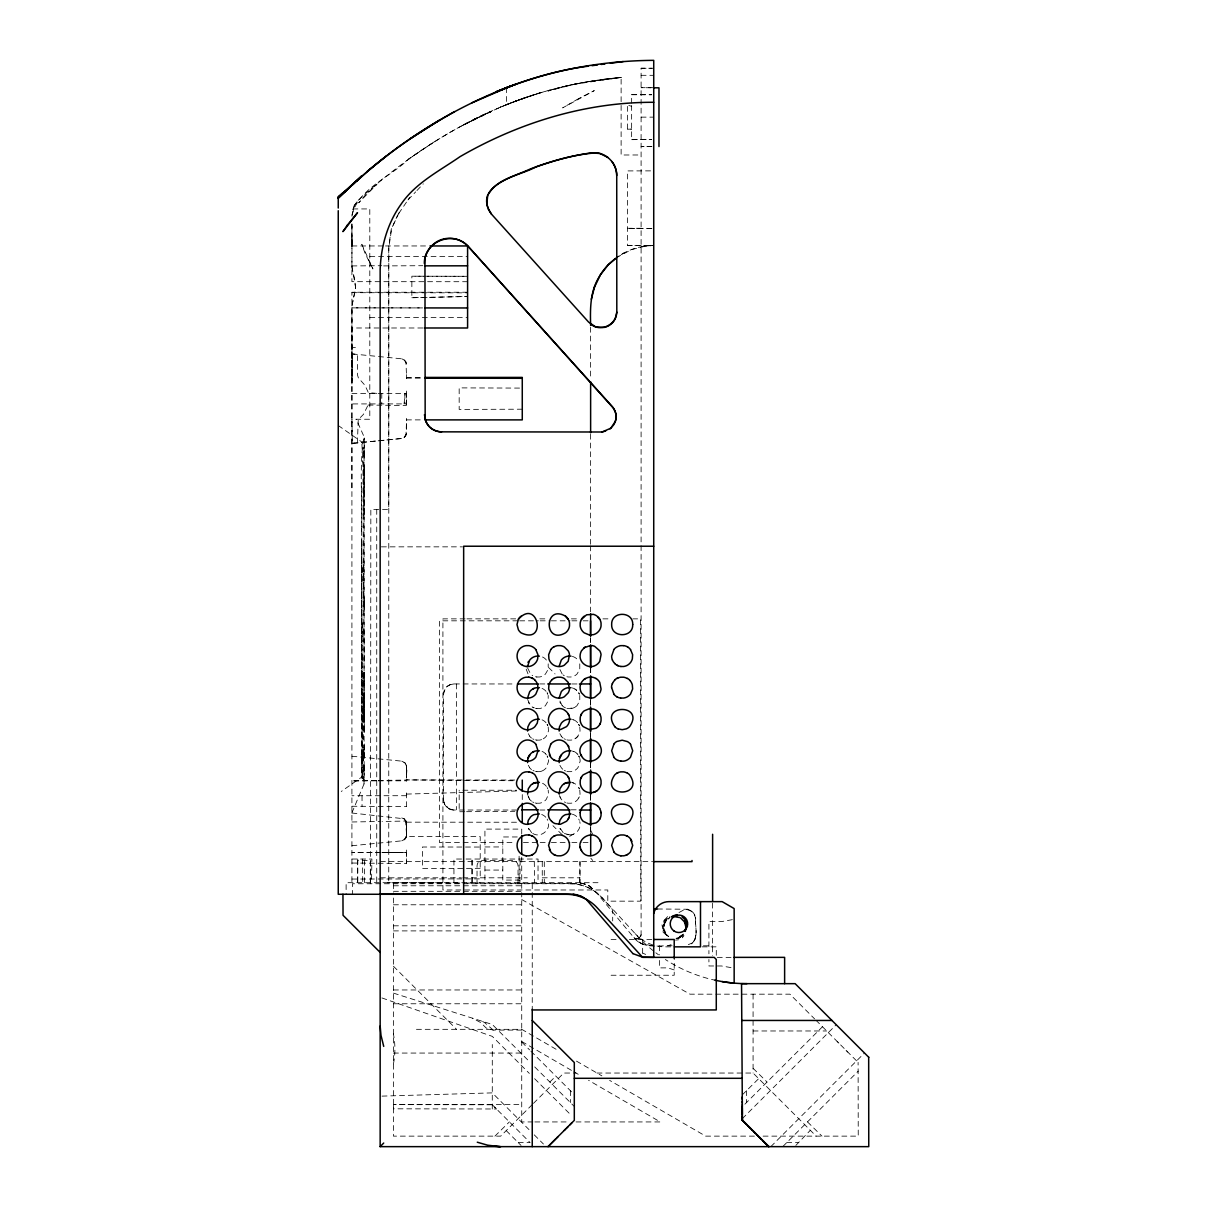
<?xml version="1.0" encoding="UTF-8"?>
<svg xmlns="http://www.w3.org/2000/svg" width="1207" height="1207" viewBox="0 0 1207 1207"><rect width="100%" height="100%" fill="white"/><g stroke="black" fill="none" stroke-linecap="round" stroke-linejoin="round"><path stroke-width="0.75" stroke-dasharray="5 3.75" d="M467.592 281.714L351.916 281.669L351.931 222.963M351.916 224.11L351.916 247.088M351.916 487.734L351.946 347.435L355.446 347.435M351.916 245.277L351.916 223.929M351.946 216.249L354.345 205.446L358.087 200.332C410.606 152.64 472.043 113.232 540.374 92.788L515.434 101.192C549.366 88.518 585.018 80.447 621.122 77.474L621.122 154.994L641.098 154.979M357.408 442.863L358.238 419.674L363.488 414.348L368.06 405.054L370.157 403.907M364.529 882.694L364.469 859.037M351.916 845.73L401.75 840.841L404.42 839.71L406.442 836.24L406.487 821.047L382.031 821.469M406.487 835.802L404.42 839.71L406.487 835.802L406.487 820.79M471.801 882.694L471.801 859.037M472.314 882.694L472.314 859.037M351.931 383.992L351.931 305.959L355.567 288.564L354.798 279.707L351.931 267.758L351.991 237.236L351.916 245.67M361.617 531.382C362.417 502.067 359.46 469.614 363.171 441.656L364.046 436.723L356.261 419.251M363.458 564.529L363.232 597.721M363.971 700.754L364.031 722.042L364.031 672.465L364.031 722.042L363.76 693.256L364.031 722.042L364.031 711.798M393.452 1104.616L393.437 1108.811L496.53 1108.992L492.29 1104.782L393.437 1104.616L521.726 1104.586M351.916 417.848L352.308 443.361L401.75 438.488L405.959 435.471L406.487 422.42M406.487 393.135L406.487 404.164M492.275 1108.992L492.29 1044.508M351.916 393.391L406.472 393.391L406.442 403.907L351.916 403.923M406.442 836.24L406.487 824.894M453.938 882.694L453.938 859.037L464.65 859.037M351.916 812.839L364.031 783.947L364.318 780.869L363.533 778.606L361.949 778.047L361.693 759.807L363.277 585.108L362.975 466.521L361.859 442.728L363.971 441.174L361.859 442.728M579.662 882.694L579.873 861.662M364.107 732.151L364.076 447.103L364.001 453.621M362.13 581.216L362.387 566.898M362.191 776.674L361.768 537.9M370.519 882.694L370.836 509.384L388.745 509.384L388.745 248.129L391.732 228.198M364.001 685.757L364.031 450.151L364.137 459.158M364.288 743.98L364.031 783.947L364.182 780.929L362.885 778.56M364.076 456.985L364.273 437.99L364.333 446.711L363.337 449.019M364.348 723.944L364.031 731.714L363.79 716.158M363.533 778.606L361.979 776.659L361.994 778.108M351.916 380.114L352.308 353.938L401.75 358.811L405.929 361.678L406.487 374.97M362.854 687.145L363.201 671.952M362.236 774.879L361.783 764.574M363.111 526.871L363.171 526.026M663.865 923.129L664.484 920.579L669.659 916.807M362.251 761.466L363.337 749.834L364.318 780.869L361.904 776.901L361.361 482.8M665.947 934.052L668.753 936.662L667.878 936.029A10.199 10.199 0 0 1 666.475 934.701L663.744 928.213A9.641 9.641 0 0 1 663.744 926.569L664.801 922.601L668.301 918.436M362.658 695.79L362.809 694.447M404.043 403.907L405.205 393.391M406.487 795.715L351.916 795.73M351.931 305.869L355.612 287.447L351.916 266.189M516.732 810.018L453.213 810.018C447.903 809.822 443.512 804.828 443.407 799.622L443.407 694.463C443.422 688.865 448.235 683.871 453.907 683.947L514.167 683.962M351.916 215.102C358.494 188.594 390.178 177.278 408.388 159.279C434.475 140.781 462.04 124.185 491.415 111.482L462.779 125.407L475.437 118.784M657.468 908.992L687.568 909.248A10.607 10.607 0 0 1 695.579 917.456C694.523 925.829 699.411 937.733 691.324 943.874M640.857 935.968L638.367 938.503L633.675 937.341C635.983 940.389 641.204 938.307 641.098 934.64L641.098 68.241L653.726 68.241M393.437 1063.85L393.829 1061.828A71.485 71.485 0 0 0 394.417 1057.739A78.214 78.214 0 0 0 393.407 1033.886M695.79 935.274L694.885 939.544L692.516 942.893L688.322 944.628M362.055 778.108L362.417 776.599L341.249 791.475M663.744 926.569L665.63 921.167L669.84 917.501L666.475 920.081M406.457 433.6L404.194 437.522M362.402 763.292L363.579 758.962L363.066 744.704M640.54 936.753L641.098 934.64M354.345 205.446L352.987 209.852L354.345 205.446L358.087 200.332M443.407 694.463L445.262 688.684L447.45 686.18M566.883 802.957A10.818 10.818 0 0 0 568.241 803.228L570.986 803.228A10.818 10.818 0 0 0 574.879 801.916A10.607 10.607 0 0 0 577.957 799.2L580.054 794.176L579.767 790.072M664.122 924.411L664.574 923.099L663.744 928.213M676.131 938.669L678.681 938.397L683.207 935.138L682.257 937.839L685.365 933.977M392.471 226.554L397.722 214.982M362.477 443.21L363.171 441.656M663.714 924.275L662.356 926.931L663.05 932.151L668.135 936.617M663.05 932.151L663.729 926.976L663.79 928.756M578.726 798.053L579.33 796.831M399.079 212.734L391.204 229.511L388.82 246.092L388.745 882.694M664.936 922.359L665.781 920.941M566.883 739.846A10.259 10.259 0 0 0 568.241 740.117L570.986 740.117A10.259 10.259 0 0 0 574.879 738.805A10.607 10.607 0 0 0 577.957 736.089L580.054 731.065L579.767 726.961M398.717 213.518L409.656 197.465M666.279 920.277L664.695 922.842A12.915 12.915 0 0 1 665.479 921.394M692.139 943.24C698.974 936.557 694.749 925.784 695.579 917.456M683.569 934.067L676.267 938.322L677.218 938.156M683.026 934.701L681.427 936.194A11.165 11.165 0 0 1 678.259 937.854L676.267 938.322M667.622 916.611L663.081 921.409L664.363 922.073M407.966 199.924L415.661 191.883M416.943 190.54L423.34 183.841M532.242 1104.586L500.694 1136.134L393.437 1136.134L393.437 892.818M533.479 1103.364L563.79 1073.038L576.056 1073.038M742.245 1094.915L758.69 1078.636M744.885 1104.179L822.48 1026.75M742.245 1118.708L836.225 1024.728M770.82 1146.65L864.484 1052.987M782.724 1146.65L858.237 1071.122M795.851 1145.413L810.335 1130.295M494.93 1136.134L509.399 1121.891M549.849 1082.03L555.839 1076.131M683.207 935.138L678.681 938.397M667.38 918.406L663.081 921.409L664.484 920.579M614.966 258.856C623.883 251.841 634.731 247.329 646.001 246.002L631.442 249.638L617.154 257.272L623.989 252.882M408.388 159.279L434.233 141.853M682.257 935.485L678.078 937.914L679.043 937.567M447.058 686.496L450.618 684.49M678.983 912.537L685.531 909.007L691.732 911.225M401.75 840.841L405.13 839.046M491.415 111.482L461.285 126.026L484.037 114.439L507.076 104.406M473.204 119.689L487.04 113.02M506.155 104.783L517.365 100.468L500.12 107.257L525.905 97.435M506.502 87.704L506.502 104.647L507.574 104.209M506.518 104.632L527.127 97.013L511.225 102.776M667.909 945.79L671.062 944.643M539.574 93.03L515.042 101.328C549.11 88.594 584.867 80.522 621.122 77.474L585.018 82.197L567.954 85.561M636.889 938.85L638.85 938.307M566.189 85.969L547.993 91.008L576.524 83.751M566.883 708.298A10.259 10.259 0 0 0 568.241 708.554L573.642 707.845A10.591 10.591 0 0 0 577.052 705.567L579.767 700.845L579.767 695.413M569.613 836.36L573.446 834.143A10.003 10.003 0 0 1 569.613 834.867L564.348 833.464M450.136 684.656L453.907 683.947M732.347 919.659L721.53 921.605L708.916 921.605L708.916 953.802M573.28 84.415L621.122 77.474L610.848 78.546M603.44 79.345L612.356 78.304M352.308 443.361L354.737 443.12M675.573 940.102L678.515 939.8M641.415 246.635L653.726 245.428L627.429 245.368L627.429 170.911L653.726 170.866M352.791 443.316L376.373 440.993M378.183 440.811L401.75 438.488L405.084 436.723L406.382 434.022L406.487 418.346M646.032 246.002L653.726 245.428M569.613 834.867C576.267 835.093 581.714 828.002 579.767 821.635M406.487 794.085L516.671 790.962M382.031 1096.122L492.29 1092.878L528.998 1129.601M627.429 129.224L631.638 129.104L627.429 129.224L627.429 105.492M411.859 297.737L467.592 296.484L411.859 297.737L411.859 276.207L467.592 276.297L411.859 276.207M351.916 821.982L380.145 821.499M376.373 780.507L351.916 780.884L376.373 780.854M378.259 780.476L406.487 780.039M631.638 105.492L631.638 139.65L651.689 139.409M464.74 811.707L459.173 811.753L459.173 790.223M466.596 811.692L514.846 811.3M631.638 139.65L651.689 139.544M522.269 409.203L459.173 409.414L459.173 387.885L522.269 388.096M480.205 868.316L422.375 868.542L422.375 847.012L480.205 847.042M378.259 780.854L406.487 780.808M351.916 879.043L480.205 878.877L480.205 836.572L406.487 836.632M641.098 75.317L653.726 75.317M653.726 87.689L641.098 87.689L651.825 87.779M631.638 94.734L651.689 94.734L631.638 94.614L631.638 104.089M641.098 117.139L653.726 117.139M352.866 208.932L369.795 208.932L369.795 419.251L351.916 419.251M627.429 228.274L641.098 228.274M627.429 245.428L651.84 245.428M351.916 245.956L384.837 245.956M385.501 245.956L426.539 245.956M369.795 256.472L467.592 256.472M351.916 265.932L381.759 265.691M383.63 265.902L422.812 265.706M467.592 292.23L351.916 292.245L351.916 882.694M369.795 317.471L467.592 317.471M422.812 327.987L351.916 327.987L352.037 378.183L351.916 307.876L422.812 307.921L351.916 307.876M406.487 377.444L423.295 377.429M406.487 419.885L423.295 419.885M381.382 546.846L462.447 546.846M465.072 618.859L442.909 618.859L442.909 889.981L607.8 889.981L607.8 901.161L640.796 901.161L640.434 618.859L632.921 618.859M466.928 618.859L518.663 618.859M539.816 618.859L546.756 618.859M571.379 618.859L578.319 618.859M602.942 618.859L609.882 618.859M517.818 620.82L439.529 620.82L439.529 842.622L514.091 842.622M519.689 620.82L538.322 620.82M540.193 620.82L549.502 620.82M551.373 620.82L570.021 620.82M571.877 620.82L581.201 620.82M583.056 620.82L590.525 620.82M539.785 683.931L547.058 683.962M571.982 683.962L577.881 683.962M351.916 806.246L406.487 806.608M539.846 810.018L546.243 810.018M571.152 809.806L578.228 809.806M517.29 836.964L502.806 836.964L502.806 880.069L519.101 880.069L521.726 882.664M523.416 842.622L538.322 842.622M540.193 842.622L549.502 842.622M551.373 842.622L570.021 842.622M571.877 842.622L581.201 842.622M583.056 842.622L590.525 842.622M484.927 846.952L502.806 846.952M351.916 859.037L371.892 859.037L371.53 882.694M466.068 859.037L538.035 859.037L538.035 882.694M380.371 861.632L652.61 861.632M351.916 863.035L406.487 863.488L406.487 852.519L382.031 852.459L406.487 852.519L351.916 852.504L401.75 852.519M484.927 870.066L502.806 870.066M380.371 877.806L461.376 877.806M462.794 877.806L527.308 877.806M542.26 877.806L580.114 877.806M597.993 882.694L346.122 882.694L346.122 894.266M442.909 882.709L387.628 882.694L464.861 883.041M519.885 882.694L520.172 859.037M380.778 883.75L352.429 883.75L352.429 894.266M384.339 883.75L570.594 883.75A42.064 42.064 0 0 1 601.629 897.404L611.315 907.996A5.25 5.25 0 0 1 612.688 911.541L612.688 920.926M393.437 885.787L521.726 885.787M393.437 891.309L521.726 891.309L521.726 856.351M393.437 904.782L521.726 904.782M393.437 925.814L521.726 925.814M393.437 930.899L521.726 930.899M611.089 939.484L617.592 939.484M629.315 939.484L651.931 939.484M672.133 945.79C659.882 945.111 643.467 949.426 634.399 938.216L594.432 890.268L587.19 884.686L578.274 882.694M703.409 945.79L712.613 945.79M670.685 946.846L665.087 946.846A40.495 40.495 0 0 1 656.02 945.82M702.248 946.846L716.279 946.846L716.279 957.362M717.275 957.362L732.362 957.362M611.089 975.241L674.215 975.241L674.215 957.362M393.437 989.966L521.726 989.966M393.437 1003.771L521.726 1003.771M416.445 1029.33L521.726 1029.33L557.543 1050.12M521.726 1030.084L492.909 1030.084L486.134 1027.987L480.688 1022.54L472.48 1018.195M753.077 1030.974L826.689 1030.974M393.437 1053.062L521.726 1053.062M597.012 1073.038L753.077 1073.038L816.173 1136.134M532.966 1121.937L521.726 1121.937L521.726 892.652M534.837 1121.937L568.542 1121.937M576.026 1121.937L660.274 1121.937L588.563 1080.295M754.375 1136.134L705.673 1136.134L609.626 1080.371M763.08 1136.134L858.237 1136.134L858.102 1062.386M518.256 1142.637L530.145 1142.637L492.29 1104.782M786.723 1142.637L798.627 1142.637M351.916 292.682L467.592 292.848M406.487 378.153L423.295 378.153M376.72 393.376L368.346 392.592L365.012 385.365L358.343 377.836L357.438 374.683L357.408 354.436L352.308 353.938M514.801 780.039L406.487 779.918L514.801 780.748M462.885 790.223L516.702 790.253M406.487 822.163L516.671 822.239M641.098 68.241L651.916 68.271M466.747 883.041L583.554 883.554L588.563 885.395L594.432 890.268M368.06 405.054L406.487 405.492M652.293 945.76L641.204 943.557L634.399 938.216M536.662 676.991L539.408 676.991A10.259 10.259 0 0 0 542.064 676.297A10.591 10.591 0 0 0 545.473 674.004L548.189 669.297L548.189 663.85M536.662 708.554L539.408 708.554A10.259 10.259 0 0 0 543.286 707.242A10.591 10.591 0 0 0 545.473 705.567L548.189 700.845L548.189 695.413M536.662 740.117L539.408 740.117A10.259 10.259 0 0 0 543.286 738.805M536.662 771.665L539.408 771.665A10.259 10.259 0 0 0 543.286 770.353M536.662 803.228L539.408 803.228A10.818 10.818 0 0 0 543.286 801.916A10.607 10.607 0 0 0 546.379 799.2L548.461 794.176L548.189 790.072M351.916 756.231L401.75 761.149C410.274 763.684 405.28 774.864 406.487 781.246M351.916 813.02L404.043 818.768L406.487 822.963L406.487 837.824M731.004 967.592L721.53 965.977L708.916 965.977L708.916 959.444M566.883 834.52L568.241 834.791M580.326 882.8L587.19 884.686L591.113 887.1M453.5 810.018L448.31 808.494M628.832 105.477L631.638 106.307M393.437 993.12L492.29 1024.471L529.42 1061.602M592.728 860.5L590.872 858.298M674.215 969.945L667.909 967.878L659.49 967.878L659.49 959.595M573.642 783.087L572.344 782.634A10.259 10.259 0 0 1 573.642 783.087A10.591 10.591 0 0 1 577.052 785.365L577.972 786.391M572.344 814.197L573.642 814.634A10.591 10.591 0 0 1 577.052 816.928L577.972 817.954M541.702 814.514L542.064 814.634A10.591 10.591 0 0 1 545.473 816.928L546.379 817.954M381.94 997.948L492.29 1036.375L529.33 1073.415M401.75 817.939L404.164 818.874M687.568 909.248L690.449 910.485L694.357 914.619L695.73 918.663M401.75 358.811L404.843 360.259M450.618 809.595L448.657 808.66L443.799 802.278M532.77 833.464C540.329 838.367 550.98 830.205 548.189 821.635M401.75 761.149L405.13 762.899L406.472 766.083L406.487 777.534L406.412 765.66L404.677 762.462M638.548 942.018L643.075 944.372M521.726 899.532L689.982 994.176L789.891 994.176L814.589 1018.874M576.448 1061.104L601.871 1075.859M521.726 1041.49L572.254 1070.835M573.883 1071.771L580.914 1075.859M362.311 776.75L362.296 775.95M338.247 425.498L362.266 442.305M667.245 935.485L666.475 934.701M405.688 820.398L404.043 818.768M563.201 832.709L559.445 827.082M531.623 832.709L527.866 827.082M562.296 834.867L552.942 825.709M753.077 1068.301L767.033 1082.03M807.483 1121.891L821.952 1136.134M548.506 667.411L555.039 673.928M837.085 1041.369L838.865 1043.135M846.077 1050.362L847.842 1052.127M815.887 1020.171L858.237 1062.522M521.726 1042.018L529.556 1049.849M530.869 1051.161L574.306 1094.598M534.716 1066.913L574.502 1106.683M493.256 1030.084L484.55 1022.525A23.28 23.28 0 0 0 480.175 1020.624M534.626 1078.711L571.665 1115.751M393.437 966.234L456.533 1029.33M534.248 1134.852L543.437 1144.025M506.216 1130.612L521.032 1145.413M562.175 674.004L559.173 667.939M562.175 705.567L559.173 699.502M577.052 753.802L577.972 754.843M545.473 753.802L546.379 754.843M546.379 786.391L545.473 785.365A10.591 10.591 0 0 0 542.064 783.087A10.259 10.259 0 0 1 543.286 783.69M592.728 834.278L590.63 830.28M665.781 933.841L664.288 930.899M561.255 736.089L559.882 733.705M529.677 736.089L528.304 733.705M529.677 767.637L528.304 765.268M527.595 699.502L530.597 705.567A10.591 10.591 0 0 0 533.916 707.845M559.445 795.519L561.255 799.2A10.607 10.607 0 0 0 563.201 801.146M527.866 795.519L529.677 799.2M665.615 933.614L665.057 932.664M363.926 465.389L361.934 457.664M404.647 360.169L406.487 363.805L405.929 361.678M578.726 819.1L579.33 820.322M547.148 787.537L547.752 788.774M547.148 819.1L547.752 820.322M559.882 796.831L560.501 798.053M559.882 828.379L560.501 829.616M528.304 796.831L528.922 798.053M528.304 828.379L528.922 829.616M559.882 702.157L560.501 703.394M559.882 765.268L561.255 767.637A10.607 10.607 0 0 0 563.201 769.583M528.304 702.157L528.922 703.394M527.987 673.838L526.071 668.859M664.122 930.386L664.801 932.181L664.031 930.114L664.152 931.065M443.407 799.638L444.523 804.345M579.767 663.85L579.767 669.297L577.052 674.004A10.591 10.591 0 0 1 574.879 675.679A10.259 10.259 0 0 1 570.986 676.991L568.241 676.991A10.259 10.259 0 0 1 566.883 676.735M548.189 726.961L548.461 731.065L546.379 736.089A10.607 10.607 0 0 1 542.064 739.408M527.595 667.939L530.597 674.004A10.591 10.591 0 0 0 532.679 675.679M661.994 924.818L662.356 926.931M362.628 756.261L361.406 673.25L361.798 541.264M363.579 772.133L363.005 765.63M362.522 655.839L363.201 664.061M363.337 749.834L364.031 758.66L364.122 729.315M363.156 513.548L363.292 515.298M364.318 750.286L364.031 746.605L364.318 757.558M361.632 528.289L361.783 530.295M363.548 776.161L363.669 778.259M361.753 755.914L361.723 761.3M362.538 708.358L363.699 740.147M364.348 606.05L364.031 597.344L364.167 614.589M363.714 469.221L363.895 474.924M362.553 622.887L363.051 639.589M534.279 861.662L534.656 882.694M363.971 629.375L364.333 660.817M404.858 393.391L404.918 403.907M362.583 859.037L362.734 882.694M406.487 833.72L405.552 820.292L406.487 822.963L406.487 834.791M753.077 994.176L753.077 1073.038M746.484 1090.675L746.484 1102.579M712.613 903.168L712.613 955.703M659.49 945.79L659.49 954.888M642.652 939.484L642.652 953.786M590.63 327.293L590.63 378.213M590.63 434.248L590.63 544.961M590.63 545.866L590.63 611.783M590.63 638.096L590.63 641.928M590.691 667.592L590.691 674.849M590.63 700.316L590.63 706.502M590.63 732.332L590.63 738.428M590.63 762.854L590.63 768.482M590.63 794.493L590.63 802.036M590.691 826.448L590.691 832.513M590.525 637.673L590.525 643.376M590.525 667.622L590.525 675.332M590.525 699.472L590.525 707M590.525 733.373L590.525 737.356M590.525 763.518L590.525 767.441M590.525 795.534L590.525 801.267M590.525 827.549L590.525 833.222M580.114 861.662L580.114 882.694M570.383 1090.675L570.383 1102.579M544.297 861.662L544.297 882.694M542.26 861.662L542.26 882.694M532.242 883.75L532.242 1009.942M522.269 794.568L522.269 802.293M521.726 834.022L521.726 829.103L484.927 829.103L484.927 883.75M519.101 856.216L519.101 880.069M518.044 883.75L518.044 865.872A5.25 5.25 0 0 0 512.794 860.621L482.302 860.621A5.25 5.25 0 0 0 477.037 865.872L477.037 883.75M456.367 683.962L456.367 809.806M406.487 374.592L406.487 378.696M406.487 391.053L406.487 405.899M406.487 792.893L406.487 808.479M406.487 850.015L406.487 865.54M393.437 883.75L393.437 891.4M381.774 393.391L381.774 403.907M376.735 509.384L376.735 882.694M370.308 883.75L370.308 860.621L357.679 860.621L357.679 883.75M362.04 795.73L362.04 806.246M357.755 859.037L357.755 882.694M645.67 954.405A42.064 42.064 0 0 1 642.773 953.138M716.4 980.506A149.849 149.849 0 0 1 665.389 959.52M658.479 954.767A149.849 149.849 0 0 1 655.854 952.791M653.545 950.995A149.849 149.849 0 0 1 636.481 935.078L602.384 897.887A43.588 43.588 0 0 0 570.247 883.75M653.062 945.021A40.495 40.495 0 0 1 635.244 933.72M565.57 802.519A10.818 10.818 0 0 1 564.348 801.916M531.502 801.146A10.607 10.607 0 0 1 529.556 799.2M536.496 803.228A10.818 10.818 0 0 1 535.139 802.957M533.826 802.519A10.818 10.818 0 0 1 532.604 801.916M678.259 937.854A10.908 10.908 0 0 1 676.131 938.337M564.257 675.679A10.591 10.591 0 0 1 563.111 674.909M542.064 770.971A10.607 10.607 0 0 0 546.379 767.637L548.566 761.24A10.607 10.607 0 0 0 548.219 758.403M531.502 769.583A10.607 10.607 0 0 1 529.556 767.637M542.064 751.388A10.607 10.607 0 0 1 545.473 753.681M566.883 771.409A10.259 10.259 0 0 0 568.241 771.665L570.986 771.665A10.259 10.259 0 0 0 574.879 770.353A10.607 10.607 0 0 0 577.957 767.637L580.145 761.24A10.607 10.607 0 0 0 579.798 758.403M536.859 771.665A10.259 10.259 0 0 1 535.501 771.409M534.188 770.971A10.259 10.259 0 0 1 532.966 770.353M565.57 770.971A10.607 10.607 0 0 1 564.348 770.353M573.747 751.388A10.607 10.607 0 0 1 577.157 753.681M572.344 751.086A10.259 10.259 0 0 1 573.642 751.523M533.886 739.408A10.607 10.607 0 0 1 532.649 738.805M531.502 738.035A10.607 10.607 0 0 1 529.556 736.089M542.064 719.84A10.607 10.607 0 0 1 546.379 723.159M536.859 740.117A10.259 10.259 0 0 1 535.501 739.846M577.957 736.089A10.607 10.607 0 0 1 574.879 738.805M565.464 739.408A10.607 10.607 0 0 1 564.227 738.805M563.096 738.035A10.607 10.607 0 0 1 561.149 736.089M573.642 719.825A10.607 10.607 0 0 1 577.972 723.159M572.344 719.523A10.244 10.244 0 0 1 573.642 719.96M536.859 708.554A10.259 10.259 0 0 1 535.501 708.298M534.188 707.845A10.259 10.259 0 0 1 532.966 707.242M565.495 707.845A10.591 10.591 0 0 1 562.085 705.567M572.344 687.96A10.259 10.259 0 0 1 574.879 689.016A10.607 10.607 0 0 1 577.957 691.732A10.607 10.607 0 0 0 574.879 689.016M546.379 660.063A10.591 10.591 0 0 0 543.301 657.362A10.818 10.818 0 0 0 542.064 656.864M542.064 688.412A10.607 10.607 0 0 1 546.379 691.732M536.859 676.991A10.259 10.259 0 0 1 535.501 676.735M574.879 707.242A10.259 10.259 0 0 1 570.986 708.554M572.344 656.412A10.818 10.818 0 0 1 574.879 657.453A10.607 10.607 0 0 1 577.972 660.169M364.031 492.154L364.137 516.189L364.076 465.283L364.031 492.154M363.548 769.327L362.507 770.851L364.242 768.406L363.548 769.327M365.751 194.568L358.66 202.821L376.916 184.309L365.751 194.568M578.757 98.552L562.658 107.861L594.312 90.6L578.757 98.552M361.889 777.338L363.307 778.575L361.889 777.338M651.825 146.454L641.098 146.469L651.825 146.515M651.84 228.591L627.429 228.591L651.84 228.591M372.888 268.844L365.253 253.817L361.783 244.297L372.888 268.844M579.33 788.774L578.726 787.537L579.33 788.774M579.33 694.1L578.726 692.863L579.33 694.1M579.33 725.663L578.726 724.426L579.33 725.663M579.33 757.227L578.726 755.974A10.818 10.818 0 0 1 579.33 757.227M547.752 694.1L547.148 692.863L547.752 694.1M547.752 725.663L547.148 724.426L547.752 725.663M547.752 757.227L547.148 755.974A10.818 10.818 0 0 1 547.752 757.227M364.288 770.579L364.001 763.548L364.288 770.579"/><path stroke-width="1.5" d="M380.16 1026.041L380.99 1035.334L383.72 1046.394M527.504 666.581L529.677 660.169A10.607 10.607 0 0 1 532.77 657.453A10.818 10.818 0 0 1 536.662 656.14L539.408 656.14M528.877 677.202L526.131 677.202A10.29 10.29 0 0 0 522.254 678.515C515.344 682.106 515.344 693.135 522.254 696.741A10.878 10.878 0 0 0 526.131 698.053L527.504 698.144L529.677 691.732A10.607 10.607 0 0 1 533.992 688.412M559.082 666.581L561.255 660.169A10.607 10.607 0 0 1 564.348 657.453A10.818 10.818 0 0 1 568.241 656.14L570.986 656.14M559.082 698.129L561.255 691.732A10.607 10.607 0 0 1 564.348 689.016A10.259 10.259 0 0 1 568.241 687.703L570.986 687.703M518.391 808.584C514.227 815.163 519.734 824.683 527.504 824.351L528.304 820.322L530.597 816.928A10.591 10.591 0 0 1 533.992 814.634L539.408 813.925M559.082 824.351L559.882 820.322L562.175 816.928A10.591 10.591 0 0 1 565.57 814.634L570.986 813.925M580.205 812.462L580.205 815.208A10.259 10.259 0 0 0 581.518 819.1A10.591 10.591 0 0 0 583.192 821.273L589.257 824.275L595.896 822.948A10.576 10.576 0 0 0 600.347 817.863M617.154 257.272L609.097 263.911A63.805 63.805 0 0 0 598.068 278.787C590.012 292.984 590.178 309.671 590.63 325.483M425.166 419.674L424.955 258.841M488.729 193.769C498.34 177.535 520.489 175.196 536.074 166.883C555.658 160.093 576.011 153.968 596.771 152.882C607.936 154.043 616.732 164.378 616.732 175.483L616.807 312.13L615.283 318.633A15.978 15.978 0 0 1 604.3 327.414L595.76 326.961L588.654 322.148L491.43 214.092L488.186 208.977M685.38 931.261L686.255 925.437L684.686 920.986M616.807 312.13C616.505 324.064 601.976 332.061 591.883 325.045M533.992 751.523A10.591 10.591 0 0 0 530.597 753.802L527.866 758.509L527.595 762.613M570.986 750.814L568.241 750.814A10.259 10.259 0 0 0 564.348 752.127A10.591 10.591 0 0 0 562.175 753.802L559.445 758.509L559.173 762.613M487.703 195.308L486.919 203.244M591.309 299.261L594.478 287.145M424.351 263.503C423.898 241.098 453.832 229.888 468.346 246.605L612.432 406.774A15.148 15.148 0 0 1 615.374 421.288L610.923 428.153L602.097 432L441.611 431.85A17.154 17.154 0 0 1 428.063 425.256L425.437 420.474M685.033 931.427L685.757 928.213A9.626 9.626 0 0 0 685.757 926.569L684.822 922.842A12.915 12.915 0 0 0 684.022 921.394L680.733 918.12M425.151 257.287C427.685 249.351 433.313 242.275 441.415 239.62A25.362 25.362 0 0 1 468.346 246.605L613.262 407.981L615.298 411.828A14.891 14.891 0 0 1 613.503 425.09L610.063 428.877M594.493 287.1L600.422 274.789L608.026 265.042L614.966 258.856M518.391 619.251L516.988 624.517L518.391 629.767A10.607 10.607 0 0 0 521.107 632.86C547.465 645.443 537.915 597.525 518.391 619.251A10.607 10.607 0 0 1 521.107 616.158M550.724 649.668L548.642 654.692L548.913 658.796A10.818 10.818 0 0 0 550.724 662.477L551.629 663.503A10.591 10.591 0 0 0 553.817 665.178A10.259 10.259 0 0 0 557.694 666.49L560.44 666.49A10.29 10.29 0 0 0 564.318 665.178L568.18 661.33L569.493 654.692A10.29 10.29 0 0 0 568.18 650.814L564.333 646.952A10.863 10.863 0 0 0 560.44 645.639L557.694 645.639A10.833 10.833 0 0 0 553.817 646.952M613.85 649.668L611.662 656.065A10.591 10.591 0 0 0 612.371 660.078M528.922 661.315L527.927 662.266M550.724 744.327L548.551 750.739L550.724 757.121A10.607 10.607 0 0 0 555.039 760.455M613.85 744.327L611.662 750.739L613.85 757.121M581.518 619.251L586.602 614.801L593.361 614.348A10.818 10.818 0 0 1 597.043 616.158L599.743 619.251A10.29 10.29 0 0 1 601.056 623.129L601.056 625.89A10.29 10.29 0 0 1 599.743 629.767A10.591 10.591 0 0 1 598.068 631.94L597.043 632.86A10.818 10.818 0 0 1 593.361 634.671L589.257 634.942L584.233 632.86A10.607 10.607 0 0 1 581.518 629.767A10.29 10.29 0 0 1 580.205 625.89L580.205 623.129A10.29 10.29 0 0 1 581.518 619.251A10.607 10.607 0 0 1 584.233 616.158M551.629 680.19L550.724 681.216A10.818 10.818 0 0 0 548.913 684.897L548.642 689.001L550.724 694.025A10.607 10.607 0 0 0 553.802 696.741A10.833 10.833 0 0 0 557.694 698.053L560.44 698.053A10.878 10.878 0 0 0 564.333 696.741L568.18 692.878A10.29 10.29 0 0 0 569.493 689.001L568.18 682.362L564.333 678.515A10.29 10.29 0 0 0 560.44 677.202L557.694 677.202A10.259 10.259 0 0 0 553.817 678.515M614.755 680.19L613.85 681.216A10.818 10.818 0 0 0 612.477 683.6M868.678 1057.181L868.753 1146.65L380.16 1146.65L383.72 1143.029M380.16 1146.65L380.16 269.478C380.959 246.439 387.462 223.355 400.92 204.436C415.525 182.906 439.227 171.107 460.048 156.654C518.754 122.722 585.591 102.037 653.726 102.293M548.657 1146.016L548.023 1146.65L574.306 1120.368L574.306 1062.522L532.242 1020.458M549.426 1145.247L550.92 1143.753M551.418 1143.24L555.899 1138.774M556.638 1138.035L558.117 1136.556M564.212 1130.461L565.691 1128.983M566.475 1128.198L568.18 1126.493M569.734 1124.924L571.952 1122.706M338.247 197.254L348.838 188.232L338.247 197.073L338.247 208.042M352.836 184.656C383.087 155.703 418.21 132.106 454.632 111.602M361.964 175.754L338.247 198.204L361.964 175.754L338.247 197.073L342.818 192.788M356.744 181.11C401.614 139.967 454.571 107.363 511.527 85.803L472.012 102.761M581.518 777.021A10.259 10.259 0 0 0 580.205 780.914L580.205 783.66A10.29 10.29 0 0 0 581.518 787.537C585.123 794.432 596.137 794.447 599.743 787.537A10.29 10.29 0 0 0 601.056 783.66L601.056 780.914A10.259 10.259 0 0 0 600.347 778.259A10.576 10.576 0 0 0 595.896 773.174L589.257 771.861L583.192 774.849A10.591 10.591 0 0 0 580.914 778.259M675.105 916.354L677.082 914.604L672.435 916.083L676.705 916.294M584.233 647.721L581.518 650.814A10.29 10.29 0 0 0 580.205 654.692C578.711 662.945 588.835 669.704 595.896 665.178A10.561 10.561 0 0 0 599.743 661.33L601.056 654.692A10.29 10.29 0 0 0 599.743 650.814L594.659 646.348A10.561 10.561 0 0 0 590.645 645.473L584.233 647.721L585.365 646.952M595.896 678.515C588.835 673.989 578.711 680.733 580.205 689.001A10.29 10.29 0 0 0 581.518 692.878L585.365 696.741L590.63 698.144A10.591 10.591 0 0 0 594.659 697.329L599.743 692.878A10.29 10.29 0 0 0 601.056 689.001L599.743 682.362A10.591 10.591 0 0 0 595.896 678.379M367.184 171.364L386.542 155.884M584.233 679.285L585.365 678.515M521.107 805.491C530.793 797.269 544.372 812.764 534.942 821.273A10.591 10.591 0 0 1 531.533 823.551L527.504 824.351M409.505 139.227L439.921 119.885M632.936 953.636L642.637 957.181L653.726 957.362L653.726 60.35C599.864 60.682 546.017 71.002 496.273 91.777C525.845 79.828 556.608 70.112 588.322 66.174M496.273 91.777L512.869 85.32M506.502 87.704L515.706 84.294L503.379 88.911M602.097 432L605.703 430.974M671.243 916.928L672.299 916.641M539.408 782.377L533.992 783.087A10.591 10.591 0 0 0 530.597 785.365L528.304 788.774L527.595 794.176M570.986 782.377L565.57 783.087A10.591 10.591 0 0 0 562.175 785.365L559.882 788.774L559.173 794.176M592.003 65.691L597.51 64.952M601.177 64.469L604.843 63.986M610.35 63.247L623.189 61.542M527.504 698.144L528.877 698.053A10.833 10.833 0 0 0 532.77 696.741A10.607 10.607 0 0 0 535.863 694.025L537.945 689.001L537.673 684.897A10.818 10.818 0 0 0 535.863 681.216L534.942 680.19M673.37 916.43L679.797 917.576M429.979 245.956L467.592 245.956L467.592 327.987L424.336 327.987M424.683 265.857L467.592 265.812M425.166 377.429L522.269 377.414L522.269 419.885L425.166 419.885M653.726 546.228L463.654 546.228L463.654 894.281M517.456 683.947L538.413 683.962M547.737 683.962L570.594 683.962M579.435 683.962L590.691 683.931M521.635 809.806L538.413 809.806M547.737 809.806L570.006 810.018M579.375 810.018L590.691 810.018M654.36 861.632L692.018 861.632L692.018 860.5M380.16 894.266L573.31 894.296L580.944 896.152L586.164 899.306L632.921 953.621M653.726 908.992L657.468 908.992M653.787 939.484L674.215 939.484L674.215 958.298M674.411 946.846L700.498 946.846L700.498 901.629M734.112 957.362L784.625 957.362L784.625 983.66M532.242 1009.942L716.279 1009.942L716.279 959.459L714.167 957.362L642.652 957.362L597.299 907.905A42.064 42.064 0 0 0 566.294 894.266L338.247 894.266L338.247 210.712M741.792 1020.458L831.955 1020.458M574.306 1078.304L742.139 1078.304M424.683 307.921L467.592 307.966M425.166 378.183L522.269 378.304M653.621 87.794L658.977 87.824L658.977 146.545M499.894 1146.65L487.598 1145.187L477.278 1142.214M500.709 1146.65L494.915 1146.288M623.566 645.639L620.82 645.639A10.878 10.878 0 0 0 616.943 646.952A10.591 10.591 0 0 0 613.744 649.562M620.82 666.49L623.566 666.49A10.29 10.29 0 0 0 627.459 665.178A10.591 10.591 0 0 0 629.632 663.503L630.552 662.477A10.818 10.818 0 0 0 632.347 658.796L632.634 654.692L630.552 649.668M526.131 666.49L528.877 666.49A10.259 10.259 0 0 0 531.533 665.781A10.591 10.591 0 0 0 534.942 663.503L535.863 662.477A10.818 10.818 0 0 0 537.673 658.796L537.945 654.692L535.863 649.668M620.82 698.053L623.566 698.053A10.878 10.878 0 0 0 627.459 696.741A10.607 10.607 0 0 0 630.537 694.025L632.634 689.001L632.347 684.897A10.818 10.818 0 0 0 630.537 681.216L629.632 680.19M620.82 761.149L623.566 761.149A10.29 10.29 0 0 0 627.459 759.837A10.607 10.607 0 0 0 630.537 757.121L632.709 750.739L630.552 744.327M526.131 761.149L528.877 761.149A10.259 10.259 0 0 0 531.533 760.455A10.607 10.607 0 0 0 535.863 757.121L538.02 750.739L535.863 744.327M620.82 855.823L623.566 855.823A10.29 10.29 0 0 0 627.459 854.511M526.131 855.823L528.877 855.823A10.259 10.259 0 0 0 532.77 854.511M539.408 687.703L536.662 687.703A10.259 10.259 0 0 0 532.77 689.016M570.986 719.266L568.241 719.266A10.259 10.259 0 0 0 564.348 720.579A10.607 10.607 0 0 0 561.255 723.295L559.445 726.961L559.173 731.065M539.408 719.266L536.662 719.266A10.259 10.259 0 0 0 532.77 720.579A10.607 10.607 0 0 0 529.677 723.295L527.866 726.961L527.595 731.065M539.408 750.814L536.662 750.814A10.259 10.259 0 0 0 532.77 752.127M528.877 771.861L526.131 771.861A10.29 10.29 0 0 0 522.254 773.174C499.939 794.312 551.011 801.041 534.942 774.849A10.591 10.591 0 0 0 532.77 773.174M528.877 834.972L526.131 834.972A10.29 10.29 0 0 0 522.254 836.285C515.344 839.876 515.344 850.905 522.254 854.511M573.053 894.281L576.976 894.779M618.165 728.892L622.193 729.692L626.222 728.892A10.591 10.591 0 0 0 629.632 726.614C645.368 703.756 599.019 703.772 614.755 726.614M618.165 823.551L622.193 824.351L626.222 823.551A10.591 10.591 0 0 0 629.632 821.273C645.368 798.431 599.019 798.431 614.755 821.273M578.575 895.338L584.173 897.933M607.981 157.514L600.06 153.515L591.204 152.851A287.1 287.1 0 0 0 530.175 169.04C512.764 177.218 472.888 186.964 491.43 214.092M565.464 616.158C543.829 603.787 543.829 645.232 565.464 632.86A10.607 10.607 0 0 0 568.18 629.767A10.29 10.29 0 0 0 569.493 625.89L569.493 623.129A10.29 10.29 0 0 0 568.18 619.251L565.464 616.158A10.607 10.607 0 0 1 568.18 619.251M522.254 665.178C515.344 661.572 515.344 650.558 522.254 646.952A10.878 10.878 0 0 1 526.131 645.639L528.877 645.639A10.833 10.833 0 0 1 532.77 646.952A10.591 10.591 0 0 1 535.863 649.562M522.254 759.837C510.199 753.606 521.333 734.309 532.77 741.611A10.607 10.607 0 0 1 535.863 744.206M598.068 806.412C594.508 802.715 588.247 802.308 584.233 805.491A10.591 10.591 0 0 0 581.518 808.479M682.076 916.852L685.063 919.583L687.432 926.448M765.298 1143.12L767.109 1144.915M742.38 1116.596L742.411 1120.368L768.859 1146.65L767.38 1145.171M868.753 1057.272L795.141 983.66L741.551 983.66L742.411 1120.368M742.245 1106.819L742.245 1120.051L743.648 1121.454M744.417 1122.208L746.575 1124.366M747.827 1125.618L752.127 1129.918M753.666 1131.457L758.373 1136.179M759.112 1136.919L761.391 1139.182M762.794 1140.585L766.415 1144.221M742.245 1120.051L750.618 1128.424M751.886 1129.677L755.507 1133.298M757.317 1135.108L759.912 1137.703M760.893 1138.684L764.303 1142.094M765.902 1143.708L768.859 1146.65M380.16 952.414L343.044 915.298L342.954 894.266M614.755 663.503L613.85 662.477A10.818 10.818 0 0 1 612.477 660.093M551.629 726.614C542.199 718.09 555.793 702.595 565.464 710.832A10.607 10.607 0 0 1 568.799 715.148M551.629 821.273C542.199 812.764 555.793 797.269 565.464 805.491A10.591 10.591 0 0 1 568.18 808.479A10.29 10.29 0 0 1 569.493 812.462L569.493 815.208A10.259 10.259 0 0 1 568.18 819.1M581.518 755.989C587.779 768.029 607.046 756.895 599.743 745.458C593.482 733.418 574.215 744.553 581.518 755.989L580.914 754.752M553.817 759.837A10.259 10.259 0 0 0 557.694 761.149L560.44 761.149A10.29 10.29 0 0 0 564.333 759.837C576.388 753.606 565.253 734.309 553.817 741.611A10.607 10.607 0 0 0 550.724 744.191M599.743 840.132C593.497 828.093 574.215 839.227 581.518 850.663C587.779 862.703 607.046 851.569 599.743 840.132L600.347 841.37M630.552 839.001L632.709 845.398L630.552 851.795A10.607 10.607 0 0 1 626.222 855.114M613.85 851.795L611.662 845.398L613.85 839.001A10.607 10.607 0 0 1 618.165 835.666M555.039 835.666A10.607 10.607 0 0 0 550.724 839.001L548.551 845.398L550.724 851.795A10.607 10.607 0 0 0 555.039 855.114M531.533 855.114A10.607 10.607 0 0 0 535.863 851.795L538.02 845.398L535.863 839.001A10.607 10.607 0 0 0 531.533 835.666M613.85 694.025L611.662 687.613M549.351 754.752L549.954 755.989M631.306 840.132L631.91 841.37M568.18 745.458L568.799 746.711M580.914 849.411L581.518 850.663M549.351 849.411L549.954 850.663M536.617 840.132L537.221 841.37M486.964 204.677L487.779 207.544M424.426 414.695L426.071 422.043A17.32 17.32 0 0 0 441.611 431.85M580.205 846.771L580.461 848.114M601.056 812.462L601.056 815.208A10.259 10.259 0 0 1 599.743 819.1M742.26 1096.937L742.275 1099.321M742.29 1101.146L742.29 1103.077M742.305 1104.42L742.32 1106.563M742.32 1107.724L742.365 1114.242M712.613 834.278L712.613 901.418M590.63 381.714L590.63 432.845M590.63 613.669L590.63 636.27M590.63 645.534L590.691 667.592M590.63 675.829L590.63 698.989M590.63 707.845L590.63 730.914M590.63 738.428L590.63 762.854M590.63 770.006L590.63 794.493M590.63 803.922L590.691 825.015M590.691 833.75L590.691 855.537M590.525 620.82L590.525 635.863M590.525 645.157L590.525 667.622M590.525 676.991L590.525 697.887M590.525 707L590.525 731.729M590.525 739.031L590.525 761.798M590.525 771.047L590.525 793.753M590.525 803.062L590.525 825.709M532.242 1009.218L532.242 1146.65M522.269 780.054L522.269 791.309M522.269 803.394L522.269 822.239M521.726 835.606L521.726 853.681M746.937 983.66A149.864 149.864 0 0 1 714.665 980.129M722.133 981.578A198.672 172.043 90 0 0 734.158 983.102L734.158 908.569L722.133 901.629L668.95 901.629A15.782 15.782 0 0 0 653.636 913.624M550.724 649.562A10.591 10.591 0 0 1 553.802 646.861M580.914 715.148A10.607 10.607 0 0 1 584.233 710.832L589.257 708.75L593.361 709.022A10.818 10.818 0 0 1 597.043 710.832L598.068 711.738A10.591 10.591 0 0 1 600.347 715.148M616.807 696.741A10.607 10.607 0 0 1 613.714 694.025M611.527 687.507A10.607 10.607 0 0 1 612.326 683.494M614.635 680.054A10.607 10.607 0 0 1 618.044 677.761M627.444 678.379A10.607 10.607 0 0 1 629.632 680.054M620.609 698.053A10.878 10.878 0 0 1 616.732 696.741M531.533 677.761A10.607 10.607 0 0 1 534.942 680.054M551.629 680.054A10.607 10.607 0 0 1 553.817 678.379M623.778 645.639A10.878 10.878 0 0 1 627.67 646.952M618.075 665.781A10.591 10.591 0 0 1 614.665 663.503M627.459 646.846A10.591 10.591 0 0 1 630.537 649.562M551.539 726.614A10.591 10.591 0 0 0 554.948 728.907L560.44 729.601L566.505 726.614A10.591 10.591 0 0 0 568.799 723.204A10.29 10.29 0 0 0 569.493 720.549L569.493 717.803A10.29 10.29 0 0 0 568.18 713.91M526.312 761.149A10.259 10.259 0 0 1 522.45 759.837M528.711 771.861A10.29 10.29 0 0 1 532.604 773.174M528.711 677.187A10.29 10.29 0 0 1 532.604 678.515M526.312 666.49A10.259 10.259 0 0 1 522.45 665.178M518.301 808.479A10.591 10.591 0 0 1 521.002 805.386M616.807 854.511A10.607 10.607 0 0 1 613.714 851.795M620.986 666.49A10.29 10.29 0 0 1 617.094 665.178M616.943 678.515A10.29 10.29 0 0 1 620.82 677.202L623.566 677.202A10.29 10.29 0 0 1 627.293 678.515M528.696 834.957A10.29 10.29 0 0 1 532.604 836.285M526.312 855.823A10.259 10.259 0 0 1 522.45 854.511M559.445 758.509A10.818 10.818 0 0 1 561.255 754.843M527.866 758.509A10.818 10.818 0 0 1 529.677 754.843M564.348 783.69A10.259 10.259 0 0 1 568.241 782.377M532.77 783.69A10.259 10.259 0 0 1 536.662 782.377M553.817 836.285A10.259 10.259 0 0 1 557.694 834.972L560.44 834.972A10.29 10.29 0 0 1 564.333 836.285C571.243 839.876 571.243 850.905 564.333 854.511A10.29 10.29 0 0 1 560.44 855.823L557.694 855.823A10.259 10.259 0 0 1 553.817 854.511M568.799 817.863A10.591 10.591 0 0 1 566.505 821.273L560.44 824.275L555.039 823.551A10.591 10.591 0 0 1 551.539 821.288M580.205 812.643A10.259 10.259 0 0 1 581.518 808.781M581.518 713.91A10.29 10.29 0 0 0 580.205 717.803L580.205 720.549A10.29 10.29 0 0 0 580.914 723.204A10.591 10.591 0 0 0 583.192 726.614L589.257 729.601L595.896 728.289A10.576 10.576 0 0 0 600.347 723.204M598.068 806.336A10.576 10.576 0 0 1 599.743 808.509M599.743 808.781A10.259 10.259 0 0 1 601.056 812.643M611.904 161.482A22.948 22.948 0 0 1 616.732 175.483M618.075 823.551A10.591 10.591 0 0 1 614.665 821.273M626.342 835.666A10.607 10.607 0 0 1 630.673 839.001M568.889 778.259A10.591 10.591 0 0 0 566.611 774.849L564.333 773.174A10.29 10.29 0 0 0 560.44 771.861L557.694 771.861A10.259 10.259 0 0 0 553.817 773.174A10.591 10.591 0 0 0 551.629 774.849C540.389 785.425 560.878 801.131 568.18 787.537A10.29 10.29 0 0 0 569.493 783.66L569.493 780.914A10.259 10.259 0 0 0 568.18 777.021M599.743 713.91A10.29 10.29 0 0 1 601.056 717.803L601.056 720.549A10.29 10.29 0 0 1 599.743 724.426M618.075 728.892A10.591 10.591 0 0 1 614.665 726.614M618.044 760.455A10.607 10.607 0 0 1 613.714 757.121M613.714 744.206A10.607 10.607 0 0 1 616.807 741.49L622.193 740.208L627.459 741.611A10.607 10.607 0 0 1 630.552 744.206M620.986 855.823A10.29 10.29 0 0 1 617.109 854.511M618.165 772.571A10.591 10.591 0 0 0 614.755 774.849C599.019 797.691 645.368 797.691 629.632 774.849A10.591 10.591 0 0 0 627.549 773.174M620.986 761.149A10.29 10.29 0 0 1 618.331 760.455M616.943 773.174A10.29 10.29 0 0 1 620.82 771.861L623.566 771.861A10.29 10.29 0 0 1 627.293 773.174M597.043 790.63A10.818 10.818 0 0 1 593.361 792.441M598.068 617.079A10.591 10.591 0 0 1 599.743 619.251M616.943 836.285A10.29 10.29 0 0 1 620.82 834.972L623.566 834.972A10.29 10.29 0 0 1 627.293 836.285M538.02 719.176L537.221 723.204L534.942 726.614A10.591 10.591 0 0 1 531.533 728.892C522.812 733.056 513.111 722.027 518.391 713.91A10.607 10.607 0 0 1 521.107 710.832C527.519 705.431 538.413 710.802 538.02 719.176M632.709 624.517C633.328 638.065 611.074 638.065 611.662 624.517C611.074 610.953 633.328 610.953 632.709 624.517M347.329 225.196L342.939 231.623L357.528 212.704L347.329 225.196M673.959 930.974A8.736 8.736 0 0 0 687.643 924.547A8.736 8.736 0 0 0 675.241 915.902A8.736 8.736 0 0 0 673.959 930.974"/></g></svg>
